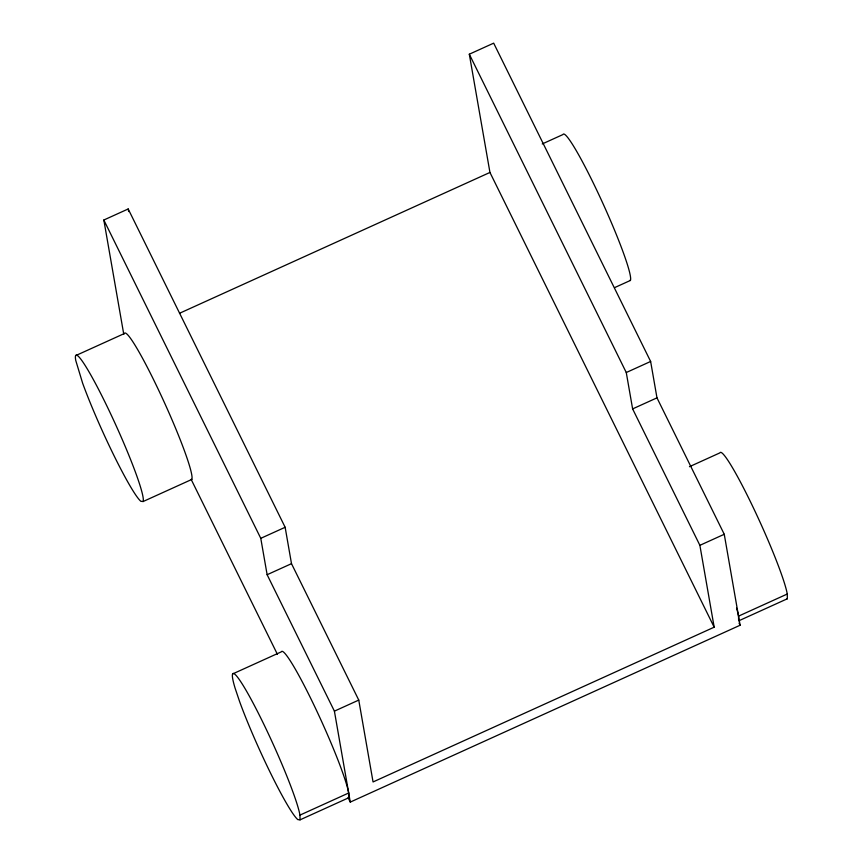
<?xml version="1.0" encoding="UTF-8"?>
<svg xmlns="http://www.w3.org/2000/svg" width="863" height="863" viewBox="0 0 863 863"><rect width="100%" height="100%" fill="white"/><g stroke="black" fill="none" stroke-linecap="round" stroke-linejoin="round"><path stroke-width="1.29" d="M123.776 334.326L103.83 220.022L128.188 208.965L285.146 527.282L291.5 563.668L358.76 700.087L373.053 781.954L714.176 627.185L699.882 545.33L632.622 408.9L626.268 372.525L469.31 54.207L493.679 43.15L650.637 361.468L656.98 397.854L724.251 534.273L740.12 625.233L350.27 802.094L348.091 797.671L348.771 797.746L348.684 793A80.604 7.357 65.6 0 0 314.715 706.646A80.604 7.357 65.6 0 0 281.327 651.845L232.6 673.949M75.642 355.632L124.38 333.528A80.604 7.357 65.6 0 1 162.201 397.767A80.604 7.357 65.6 0 1 191.813 479.429L143.085 501.532L140.874 501.306A80.604 7.357 65.6 0 1 82.621 383.161L75.728 360.378A80.604 7.357 65.6 0 1 109.029 410.432A80.604 7.357 65.6 0 1 143.085 501.532M542.244 143.948L562.956 134.552A80.604 7.357 65.6 0 1 600.788 198.792A80.604 7.357 65.6 0 1 630.4 280.453L614.564 287.638M179.504 313.291L489.947 172.449L469.31 54.207M350.27 802.094L334.402 711.144L267.131 574.715L260.777 538.329L285.146 527.282M626.268 372.525L650.637 361.468M267.131 574.715L291.5 563.668M632.622 408.9L656.98 397.854M689.461 466.689L719.915 452.87A80.604 7.357 65.6 0 1 753.302 507.66A80.604 7.357 65.6 0 1 787.272 594.024L787.358 598.76L738.62 620.875M334.402 711.144L358.76 700.087M699.882 545.33L724.251 534.273M299.957 815.114A80.604 7.357 65.6 0 0 257.206 710.939A80.604 7.357 65.6 0 0 235.07 688.081L239.569 701.468A80.604 7.357 65.6 0 0 297.832 819.613L300.044 819.85L299.957 815.114L348.684 793M738.599 619.688L738.534 616.139L787.272 594.024M300.044 819.85L348.771 797.746M629.72 280.378L630.4 280.453M191.813 479.429L191.133 479.353L277.454 654.413M786.668 598.695L787.358 598.76M739.03 623.021L740.12 625.233M489.947 172.449L714.176 627.185M103.83 220.022L260.777 538.329M128.188 208.965L128.652 211.586M736.571 608.145A80.604 7.357 65.6 0 1 738.534 616.139"/></g></svg>
